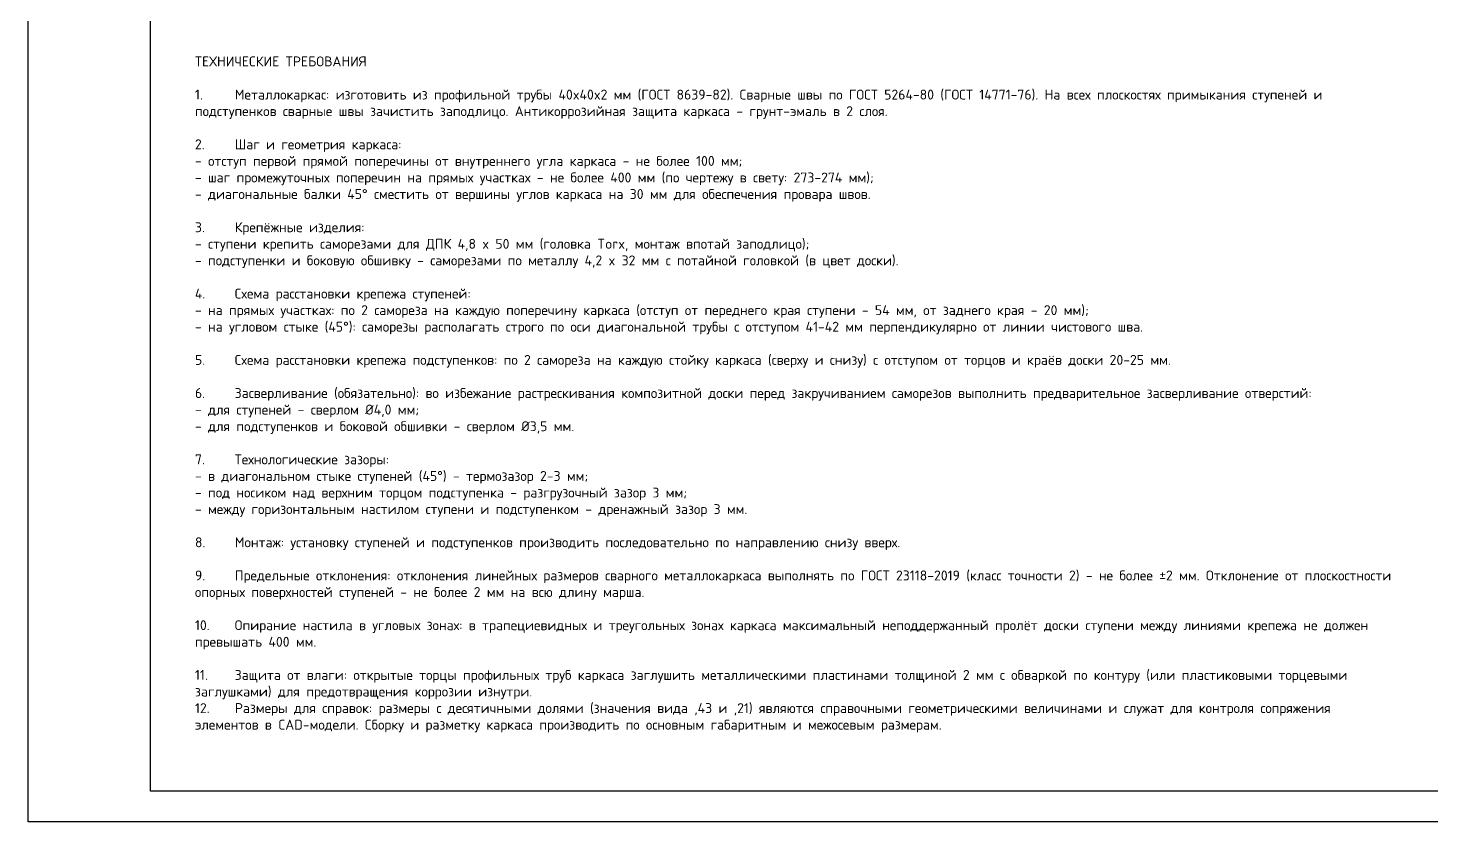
# Model space of a CAD drawing. Header units: millimetres. Extents: x 63961 to 279437, y 165795 to 374915.
# Drawn here: x 109012 to 112680, y 169168 to 171243 of the extents above; entities that cross this region are included whole.
import ezdxf

# ---------------------------------------------------------------- set-up
doc = ezdxf.new("R2010")
doc.units = ezdxf.units.MM
doc.layers.add('Размеры', color=150, linetype='Continuous', lineweight=0)
doc.layers.add('Рамка', color=7, linetype='Continuous')
doc.styles.get("Standard").update_dxf_attribs({"font": 'isocpeur.ttf'})

msp = doc.modelspace()

# ---------------------------------------------------------------- linework, layer by layer
at = {"layer": 'Рамка'}
for points in [[(109011.663, 173919.573), (115731.663, 173919.573), (115731.663, 169167.573), (109011.663, 169167.573)], [(109331.663, 173839.573), (115651.663, 173839.573), (115651.663, 169247.573), (109331.663, 169247.573)]]:
    msp.add_lwpolyline(points, close=True, dxfattribs=at)

# ---------------------------------------------------------------- texts
at = {"layer": 'Размеры', "color": 0, "insert": (109448.065, 171168.397), "char_height": 26, "attachment_point": 1}
msp.add_mtext_dynamic_manual_height_columns('ТЕХНИЧЕСКИЕ ТРЕБОВАНИЯ\\P\\P1.^IМеталлокаркас: изготовить из профильной трубы 40x40x2 мм (ГОСТ 8639-82). Сварные швы по ГОСТ 5264-80 (ГОСТ 14771-76). На всех плоскостях примыкания ступеней и подступенков сварные швы зачистить заподлицо. Антикоррозийная защита каркаса - грунт-эмаль в 2 слоя.\\P\\P2.^IШаг и геометрия каркаса:\\P\\pxi-4,l4;- отступ первой прямой поперечины от внутреннего угла каркаса - не более 100 мм;\\P- шаг промежуточных поперечин на прямых участках - не более 400 мм (по чертежу в свету: 273-274 мм);\\P- диагональные балки 45%%D сместить от вершины углов каркаса на 30 мм для обеспечения провара швов.\\P\\pi0,l0;\\P3.^IКрепёжные изделия:\\P- ступени крепить саморезами для ДПК 4,8 x 50 мм (головка Torx, монтаж впотай заподлицо);\\P- подступенки и боковую обшивку - саморезами по металлу 4,2 x 32 мм с потайной головкой (в цвет доски).\\P\\P4.^IСхема расстановки крепежа ступеней:\\P- на прямых участках: по 2 самореза на каждую поперечину каркаса (отступ от переднего края ступени - 54 мм, от заднего края - 20 мм);\\P- на угловом стыке (45%%D): саморезы располагать строго по оси диагональной трубы с отступом 41-42 мм перпендикулярно от линии чистового шва.\\P\\P5.^IСхема расстановки крепежа подступенков: по 2 самореза на каждую стойку каркаса (сверху и снизу) с отступом от торцов и краёв доски 20-25 мм.\\P\\P6.^IЗасверливание (обязательно): во избежание растрескивания композитной доски перед закручиванием саморезов выполнить предварительное засверливание отверстий:\\P- для ступеней - сверлом %%C4,0 мм;\\P- для подступенков и боковой обшивки - сверлом %%C3,5 мм.\\P\\P7.^IТехнологические зазоры:\\P- в диагональном стыке ступеней (45%%D) - термозазор 2-3 мм;\\P- под носиком над верхним торцом подступенка - разгрузочный зазор 3 мм;\\P- между горизонтальным настилом ступени и подступенком - дренажный зазор 3 мм.\\P\\P8.^IМонтаж: установку ступеней и подступенков производить последовательно по направлению снизу вверх.\\P\\P9.^IПредельные отклонения: отклонения линейных размеров сварного металлокаркаса выполнять по ГОСТ 23118-2019 (класс точности 2) - не более %%P2 мм. Отклонение от плоскостности опорных поверхностей ступеней - не более 2 мм на всю длину марша.\\P\\P10.^IОпирание настила в угловых зонах: в трапециевидных и треугольных зонах каркаса максимальный неподдержанный пролёт доски ступени между линиями крепежа не должен превышать 400 мм.\\P\\P11.^IЗащита от влаги: открытые торцы профильных труб каркаса заглушить металлическими пластинами толщиной 2 мм с обваркой по контуру (или пластиковыми торцевыми заглушками) для предотвращения коррозии изнутри.\\P12.^IРазмеры для справок: размеры с десятичными долями (значения вида ,43 и ,21) являются справочными геометрическими величинами и служат для контроля сопряжения элементов в CAD-модели. Сборку и разметку каркаса производить по основным габаритным и межосевым размерам.', width=3134.5174, gutter_width=5235.303, heights=[0], dxfattribs=at)

doc.saveas('drawing.dxf')
